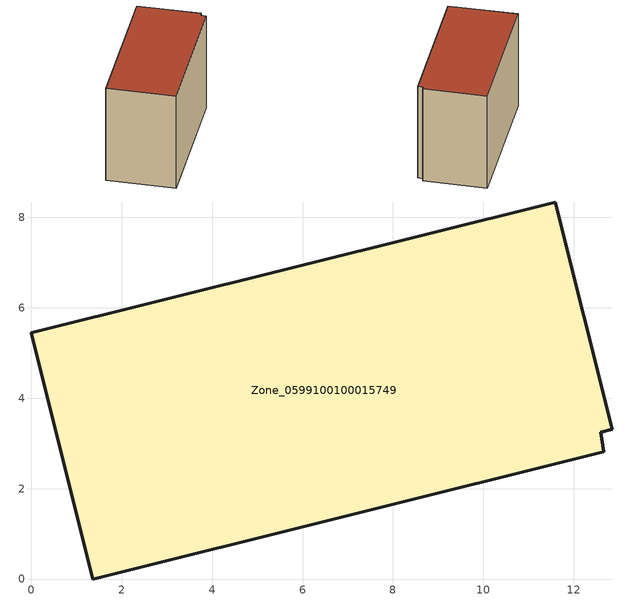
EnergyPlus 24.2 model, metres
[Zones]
Zone_0599100100015749
 floor ground (C_G): 0,5.44 11.6,8.34 12.85,3.32 12.6,3.25 12.67,2.82 1.36,0 z0
 wall outside (C_F): 11.6,8.34 0,5.44 1.36,0 12.67,2.82 12.6,3.25 12.85,3.32 11.6,8.34 z0:8.61
 roof outside (C_R): 1.36,0 12.67,2.82 12.6,3.25 12.85,3.32 11.6,8.34 0,5.44 z8.61
[BUILDING]
Pand.0599100100015749: North Axis=0; Terrain=City; Loads Convergence Tolerance Value=0.04; Temperature Convergence Tolerance Value=0.4; Solar Distribution=FullExterior; Maximum Number of Warmup Days=25; Minimum Number of Warmup Days=1
[Site:Location]
Rotterdam.The.Hague.AP_ZH_NLD Design_Conditions: Latitude=51.96; Longitude=4.45; Time Zone=1; Elevation=-4.5
[SITE:GROUNDTEMPERATURE:BUILDINGSURFACE]
18, 18, 18, 18, 18, 18, 18, 18, 18, 18, 18, 18
[MATERIAL] Thermal Absorptance=0.9; Solar Absorptance=0.7; Visible Absorptance=0.7
Name | Roughness | Thickness | Conductivity | Density | Specific Heat
G.TC.2015-2018 | MediumSmooth | 0.15 | 0.0428571 | 540 | 1210
F.TC.2015-2018 | Rough | 0.3 | 0.0666667 | 1920 | 840
R.TC.2015-2018 | MediumRough | 0.2 | 0.0333333 | 1500 | 1000
[CONSTRUCTION]
C_G: G.TC.2015-2018
C_F: F.TC.2015-2018
C_R: R.TC.2015-2018
[ZONE]
Zone_0599100100015749: Type=1; Multiplier=1; Ceiling Height=Autocalculate; Volume=Autocalculate; Floor Area=autocalculate; Part of Total Floor Area=Yes
[ZONEINFILTRATION:DESIGNFLOWRATE]
Infil_Zone_0599100100015749: Zone or ZoneList or Space or SpaceList=Zone_0599100100015749; Schedule=AlwaysOn; Design Flow Rate Calculation Method=Flow/Area; Flow Rate per Floor Area=0.0015; Constant Term Coefficient=1; Temperature Term Coefficient=0; Velocity Term Coefficient=0; Velocity Squared Term Coefficient=0
[HVACTEMPLATE:ZONE:IDEALLOADSAIRSYSTEM]
Zone_0599100100015749: Maximum Heating Supply Air Temperature=50; Minimum Cooling Supply Air Temperature=13; Maximum Heating Supply Air Humidity Ratio=0.0156; Minimum Cooling Supply Air Humidity Ratio=0.0077; Heating Limit=NoLimit; Cooling Limit=NoLimit; Dehumidification Control Type=ConstantSensibleHeatRatio; Cooling Sensible Heat Ratio=0.7; Dehumidification Setpoint=60; Humidification Control Type=None; Humidification Setpoint=30; Outdoor Air Method=None; Outdoor Air Flow Rate per Person=0.00944; Outdoor Air Flow Rate per Zone Floor Area=0; Outdoor Air Flow Rate per Zone=0; Demand Controlled Ventilation Type=None; Outdoor Air Economizer Type=NoEconomizer; Heat Recovery Type=None; Sensible Heat Recovery Effectiveness=0.7; Latent Heat Recovery Effectiveness=0.65
[ZONECONTROL:THERMOSTAT]
ThermostatControl_Zone_0599100100015749: Zone or ZoneList=Zone_0599100100015749; Control Type Schedule=DualSetpointControlType; Control 1=Thermostat_Zone_0599100100015749; Temperature Difference Between Cutout And Setpoint=0
[THERMOSTATSETPOINT:DUALSETPOINT]
Thermostat_Zone_0599100100015749: Heating Setpoint Temperature Schedule=HeatingSetpoint_Zone_0599100100015749; Cooling Setpoint Temperature Schedule=CoolingSetpoint_Zone_0599100100015749
[SCHEDULE:COMPACT]
HeatingSetpoint_Zone_0599100100015749: Through: 12/31, For: AllDays, Until: 24:00, 21
CoolingSetpoint_Zone_0599100100015749: Through: 12/31, For: AllDays, Until: 24:00, 24
DualSetpointControlType: Through: 12/31, For: AllDays, Until: 24:00, 4
AlwaysOn: Through: 12/31, For: AllDays, Until: 24:00, 1
